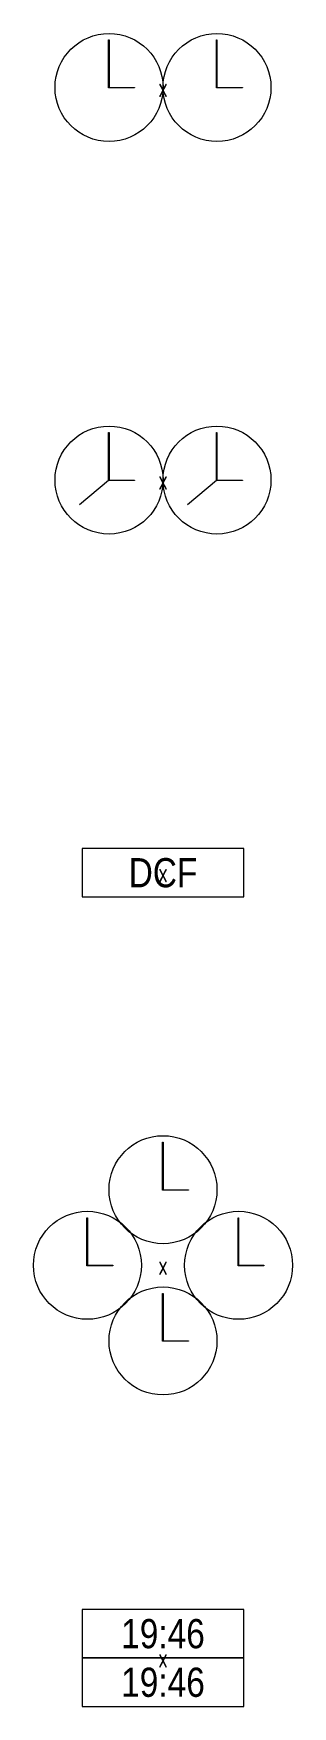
# Model space of a CAD drawing. Header units: metres. Extents: x -162 to 83385, y -62392 to -1971.
# Drawn here: x 78887 to 79559, y -30400 to -26062 of the extents above; entities that cross this region are included whole.
import ezdxf
from ezdxf.enums import TextEntityAlignment as Align

# ---------------------------------------------------------------- set-up
doc = ezdxf.new("R2010")
doc.units = ezdxf.units.M
doc.header["$LTSCALE"] = 0.5
for name, color, linetype, lineweight in [('ELIN_Attribut_01_Produkt_ID', 7, 'Continuous', 0), ('ELIN_Attribut_02_Stromkreis', 7, 'Continuous', 0), ('ELIN_Attribut_03_Verteilerbereich', 7, 'Continuous', 0), ('ELIN_Attribut_04_Montagehoehe', 7, 'Continuous', 0), ('ELIN_Attribut_05_Montageart', 7, 'Continuous', 0), ('ELIN_Attribut_06_Tuernummer', 7, 'Continuous', 0), ('ELIN_Attribut_07_Bemerkung', 7, 'Continuous', 0), ('ELIN_Attribut_08_Adresse', 7, 'Continuous', 0), ('ELIN_Attribut_10_AKZ1', 7, 'Continuous', 0), ('ELIN_Attribut_11_AKZ2', 7, 'Continuous', 0), ('ELIN_Attribut_12_Sonstiges1', 7, 'Continuous', 0), ('ELIN_Attribut_13_Sonstiges2', 7, 'Continuous', 0), ('ELIN_Attribut_14_Bauteil', 7, 'Continuous', 0), ('ELIN_Attribut_15_Ebene', 7, 'Continuous', 0), ('ELIN_Attribut_16_Raumnummer', 7, 'Continuous', 0), ('ELIN_Attribut_17_Raumname', 7, 'Continuous', 0), ('ELIN_Attribut_18_Montageabschnitt', 7, 'Continuous', 0), ('ELIN_Attribut_Basispunkt', 2, 'Continuous', 0), ('ELIN_Attribute_GEMOS', 11, 'Continuous', 0), ('ELIN_SWS_WA_Uhren', 7, 'Continuous', 0)]:
    doc.layers.add(name, color=color, linetype=linetype, lineweight=lineweight)
doc.layers.get('0').off()
doc.styles.add('ARIAL_N', font='ARIALN.TTF')
doc.styles.add('ELIN_Attribute', font='isocp.shx', dxfattribs={"width": 0.8})

# ---------------------------------------------------------------- blocks, each defined once
blk = doc.blocks.new('ELIN_SWS_ANALOGUHR_DOPPELS')
h = blk.add_hatch(color=0)
h.paths.add_polyline_path([(-141.4, -1), (-141.4, 123.2), (-140, 123.2), (-140, 0), (-74.2, 0), (-74.2, -1)])
h.paths.add_polyline_path([(205.8, -1), (138.6, -1), (138.6, 123.2), (140, 123.2), (140, 0), (205.8, 0)])
at = {"color": 0}
for p, q in [((-141.4, 123.2), (-140, 123.2)), ((-141.4, -1), (-141.4, 123.2)), ((-140, 123.2), (-140, 0)), ((138.6, 123.2), (140, 123.2)), ((138.6, -1), (138.6, 123.2)), ((140, 123.2), (140, 0)), ((-140, 0), (-74.2, 0)), ((-74.2, 0), (-74.2, -1)), ((140, 0), (205.8, 0)), ((205.8, 0), (205.8, -1)), ((-74.2, -1), (-141.4, -1)), ((205.8, -1), (138.6, -1))]:
    blk.add_line(p, q, dxfattribs=at)
for centre in [(-140, 0), (140, 0)]:
    blk.add_circle(centre, 140, dxfattribs=at)
at = {"layer": 'ELIN_Attribut_01_Produkt_ID', "style": 'ELIN_Attribute', "width": 0.8, "flags": 8}
blk.add_attdef('01_PRODUKT_ID', text='', height=150, dxfattribs=at).set_placement((0, -169.5, 0), align=Align.TOP_CENTER)
at = {"layer": 'ELIN_Attribut_02_Stromkreis', "style": 'ELIN_Attribute', "width": 0.8, "flags": 8}
blk.add_attdef('02_STROMKREIS', text='', height=150, dxfattribs=at).set_placement((0, 179.8, 0), align=Align.CENTER)
at = {"layer": 'ELIN_Attribut_03_Verteilerbereich', "style": 'ELIN_Attribute', "width": 0.8, "flags": 8}
blk.add_attdef('03_VERTEILERBEREICH', (198.4, -672.7, 0), '', height=125, dxfattribs=at)
at = {"layer": 'ELIN_Attribut_04_Montagehoehe', "style": 'ELIN_Attribute', "width": 0.8, "flags": 8}
blk.add_attdef('04_MONTAGEHOEHE', text='', height=125, dxfattribs=at).set_placement((-424.5, -54.7, 0), align=Align.RIGHT)
at = {"layer": 'ELIN_Attribut_05_Montageart', "style": 'ELIN_Attribute', "width": 0.8, "flags": 8}
blk.add_attdef('05_MONTAGEART', (400.3, -54.7, 0), '', height=125, dxfattribs=at)
at = {"layer": 'ELIN_Attribut_06_Tuernummer', "style": 'ELIN_Attribute', "width": 0.8, "flags": 8}
blk.add_attdef('06_TUERNUMMER', text='', height=125, dxfattribs=at).set_placement((-424.9, -254.7, 0), align=Align.RIGHT)
at = {"layer": 'ELIN_Attribut_07_Bemerkung', "style": 'ELIN_Attribute', "width": 0.8, "flags": 8}
blk.add_attdef('07_BEMERKUNG', (198.4, -844.5, 0), '', height=125, dxfattribs=at)
at = {"layer": 'ELIN_Attribut_08_Adresse', "style": 'ELIN_Attribute', "width": 0.8, "flags": 8}
blk.add_attdef('08_ADRESSE', (198.4, -1100.6, 0), '', height=125, dxfattribs=at)
at = {"layer": 'ELIN_Attribut_10_AKZ1', "style": 'ELIN_Attribute', "width": 0.8, "flags": 8}
blk.add_attdef('10_AKZ1', (195.8, -1466.6, 0), '', height=125, dxfattribs=at)
at = {"layer": 'ELIN_Attribut_11_AKZ2', "style": 'ELIN_Attribute', "width": 0.8, "flags": 8}
blk.add_attdef('11_AKZ2', (195.8, -1622.9, 0), '', height=125, dxfattribs=at)
at = {"layer": 'ELIN_Attribut_12_Sonstiges1', "style": 'ELIN_Attribute', "width": 0.8, "flags": 8}
blk.add_attdef('12_SONSTIGES1', (198.4, -2000.7, 0), '', height=125, dxfattribs=at)
at = {"layer": 'ELIN_Attribut_13_Sonstiges2', "style": 'ELIN_Attribute', "width": 0.8, "flags": 8}
blk.add_attdef('13_SONSTIGES2', (198.4, -2151.6, 0), '', height=125, dxfattribs=at)
at = {"layer": 'ELIN_Attribut_14_Bauteil', "style": 'ELIN_Attribute', "width": 0.8, "flags": 8}
blk.add_attdef('14_BAUTEIL', (198.4, -2971.1, 0), '', height=125, dxfattribs=at)
at = {"layer": 'ELIN_Attribut_15_Ebene', "style": 'ELIN_Attribute', "width": 0.8, "flags": 8}
blk.add_attdef('15_EBENE', (198.4, -3118.3, 0), '', height=125, dxfattribs=at)
at = {"layer": 'ELIN_Attribut_16_Raumnummer', "style": 'ELIN_Attribute', "width": 0.8, "flags": 8}
blk.add_attdef('16_RAUMNUMMER', (198.4, -3312.6, 0), '', height=125, dxfattribs=at)
at = {"layer": 'ELIN_Attribut_17_Raumname', "style": 'ELIN_Attribute', "width": 0.8, "flags": 8}
blk.add_attdef('17_RAUMNAME', (198.4, -3469.1, 0), '', height=125, dxfattribs=at)
at = {"layer": 'ELIN_Attribut_18_Montageabschnitt', "style": 'ELIN_Attribute', "width": 0.8, "flags": 8}
blk.add_attdef('18_MONTAGEABSCHNITT', (198.4, -3670.1, 0), '', height=125, dxfattribs=at)
at = {"layer": 'ELIN_Attribut_Basispunkt', "style": 'ELIN_Attribute', "width": 0.8, "flags": 8}
blk.add_attdef('Basispunkt', text='', height=50, dxfattribs=at).set_placement((0, 0), align=Align.MIDDLE)
at = {"layer": 'ELIN_Attribute_GEMOS', "style": 'ELIN_Attribute', "width": 0.6, "flags": 8}
for tag, p in [('G01_PRO02ID', (1620.5, 183.6)), ('G02_BEZEICHNUNG', (1620.5, -14.6, 0)), ('G03_DESCRIPTION', (1620.5, -204.4, 0)), ('G04_GEMOS-SYMBOL', (1623.8, -404.4, 0)), ('G05_GEMOS-TYP', (1623.8, -604.4, 0)), ('G06_ORTSKENNUNG', (1620.5, -804.4, 0)), ('G08_FREI1', (1620.5, -1004.4, 0)), ('G08_FREI2', (1620.5, -1204.4, 0))]:
    blk.add_attdef(tag, p, '', height=125, dxfattribs=at)
blk = doc.blocks.new('ELIN_SWS_ANALOGUHR_SEK_DOPPELS')
at = {"color": 0}
for p, q in [((-141.4, 123.2), (-140, 123.2)), ((-141.4, -1), (-141.4, 123.2)), ((-140, 123.2), (-140, 0)), ((138.6, 123.2), (140, 123.2)), ((138.6, -1), (138.6, 123.2)), ((140, 123.2), (140, 0)), ((-140, 0), (-74.2, 0)), ((-74.2, 0), (-74.2, -1)), ((140, 0), (205.8, 0)), ((205.8, 0), (205.8, -1)), ((-141.4, -1), (-216.6, -64.1)), ((-74.2, -1), (-141.4, -1)), ((138.6, -1), (63.4, -64.1)), ((205.8, -1), (138.6, -1))]:
    blk.add_line(p, q, dxfattribs=at)
for centre in [(-140, 0), (140, 0)]:
    blk.add_circle(centre, 140, dxfattribs=at)
at = {"layer": 'ELIN_Attribut_01_Produkt_ID', "style": 'ELIN_Attribute', "width": 0.8, "flags": 8}
blk.add_attdef('01_PRODUKT_ID', text='', height=150, dxfattribs=at).set_placement((0, -169.5, 0), align=Align.TOP_CENTER)
at = {"layer": 'ELIN_Attribut_02_Stromkreis', "style": 'ELIN_Attribute', "width": 0.8, "flags": 8}
blk.add_attdef('02_STROMKREIS', text='', height=150, dxfattribs=at).set_placement((0, 188.7, 0), align=Align.CENTER)
at = {"layer": 'ELIN_Attribut_03_Verteilerbereich', "style": 'ELIN_Attribute', "width": 0.8, "flags": 8}
blk.add_attdef('03_VERTEILERBEREICH', (198.4, -672.7, 0), '', height=125, dxfattribs=at)
at = {"layer": 'ELIN_Attribut_04_Montagehoehe', "style": 'ELIN_Attribute', "width": 0.8, "flags": 8}
blk.add_attdef('04_MONTAGEHOEHE', text='', height=125, dxfattribs=at).set_placement((-424.5, -54.7, 0), align=Align.RIGHT)
at = {"layer": 'ELIN_Attribut_05_Montageart', "style": 'ELIN_Attribute', "width": 0.8, "flags": 8}
blk.add_attdef('05_MONTAGEART', (400.3, -54.7, 0), '', height=125, dxfattribs=at)
at = {"layer": 'ELIN_Attribut_06_Tuernummer', "style": 'ELIN_Attribute', "width": 0.8, "flags": 8}
blk.add_attdef('06_TUERNUMMER', text='', height=125, dxfattribs=at).set_placement((-424.9, -254.7, 0), align=Align.RIGHT)
at = {"layer": 'ELIN_Attribut_07_Bemerkung', "style": 'ELIN_Attribute', "width": 0.8, "flags": 8}
blk.add_attdef('07_BEMERKUNG', (198.4, -844.5, 0), '', height=125, dxfattribs=at)
at = {"layer": 'ELIN_Attribut_08_Adresse', "style": 'ELIN_Attribute', "width": 0.8, "flags": 8}
blk.add_attdef('08_ADRESSE', (198.4, -1100.6, 0), '', height=125, dxfattribs=at)
at = {"layer": 'ELIN_Attribut_10_AKZ1', "style": 'ELIN_Attribute', "width": 0.8, "flags": 8}
blk.add_attdef('10_AKZ1', (195.8, -1466.6, 0), '', height=125, dxfattribs=at)
at = {"layer": 'ELIN_Attribut_11_AKZ2', "style": 'ELIN_Attribute', "width": 0.8, "flags": 8}
blk.add_attdef('11_AKZ2', (195.8, -1622.9, 0), '', height=125, dxfattribs=at)
at = {"layer": 'ELIN_Attribut_12_Sonstiges1', "style": 'ELIN_Attribute', "width": 0.8, "flags": 8}
blk.add_attdef('12_SONSTIGES1', (198.4, -2000.7, 0), '', height=125, dxfattribs=at)
at = {"layer": 'ELIN_Attribut_13_Sonstiges2', "style": 'ELIN_Attribute', "width": 0.8, "flags": 8}
blk.add_attdef('13_SONSTIGES2', (198.4, -2151.6, 0), '', height=125, dxfattribs=at)
at = {"layer": 'ELIN_Attribut_14_Bauteil', "style": 'ELIN_Attribute', "width": 0.8, "flags": 8}
blk.add_attdef('14_BAUTEIL', (198.4, -2971.1, 0), '', height=125, dxfattribs=at)
at = {"layer": 'ELIN_Attribut_15_Ebene', "style": 'ELIN_Attribute', "width": 0.8, "flags": 8}
blk.add_attdef('15_EBENE', (198.4, -3118.3, 0), '', height=125, dxfattribs=at)
at = {"layer": 'ELIN_Attribut_16_Raumnummer', "style": 'ELIN_Attribute', "width": 0.8, "flags": 8}
blk.add_attdef('16_RAUMNUMMER', (198.4, -3312.6, 0), '', height=125, dxfattribs=at)
at = {"layer": 'ELIN_Attribut_17_Raumname', "style": 'ELIN_Attribute', "width": 0.8, "flags": 8}
blk.add_attdef('17_RAUMNAME', (198.4, -3469.1, 0), '', height=125, dxfattribs=at)
at = {"layer": 'ELIN_Attribut_18_Montageabschnitt', "style": 'ELIN_Attribute', "width": 0.8, "flags": 8}
blk.add_attdef('18_MONTAGEABSCHNITT', (198.4, -3670.1, 0), '', height=125, dxfattribs=at)
at = {"layer": 'ELIN_Attribut_Basispunkt', "style": 'ELIN_Attribute', "width": 0.8, "flags": 8}
blk.add_attdef('Basispunkt', text='', height=50, dxfattribs=at).set_placement((0, 0), align=Align.MIDDLE)
at = {"layer": 'ELIN_Attribute_GEMOS', "style": 'ELIN_Attribute', "width": 0.6, "flags": 8}
for tag, p in [('G01_PRO02ID', (1620.5, 183.6)), ('G02_BEZEICHNUNG', (1620.5, -14.6, 0)), ('G03_DESCRIPTION', (1620.5, -204.4, 0)), ('G04_GEMOS-SYMBOL', (1623.8, -404.4, 0)), ('G05_GEMOS-TYP', (1623.8, -604.4, 0)), ('G06_ORTSKENNUNG', (1620.5, -804.4, 0)), ('G08_FREI1', (1620.5, -1004.4, 0)), ('G08_FREI2', (1620.5, -1204.4, 0))]:
    blk.add_attdef(tag, p, '', height=125, dxfattribs=at)
blk = doc.blocks.new('ELIN_SWS_DCF_EMPFAENGER')
at = {"color": 0}
for p, q in [((210, 63), (-210, 63)), ((-210, 63), (-210, -63)), ((210, -63), (210, 63)), ((-210, -63), (210, -63))]:
    blk.add_line(p, q, dxfattribs=at)
at = {"color": 0, "style": 'ARIAL_N'}
blk.add_text('DCF', height=75.6, dxfattribs=at).set_placement((0, 0), align=Align.MIDDLE)
at = {"layer": 'ELIN_Attribut_01_Produkt_ID', "style": 'ELIN_Attribute', "width": 0.8, "flags": 8}
blk.add_attdef('01_PRODUKT_ID', text='', height=150, dxfattribs=at).set_placement((0, -169.5, 0), align=Align.TOP_CENTER)
at = {"layer": 'ELIN_Attribut_02_Stromkreis', "style": 'ELIN_Attribute', "width": 0.8, "flags": 8}
blk.add_attdef('02_STROMKREIS', text='', height=150, dxfattribs=at).set_placement((0, 150, 0), align=Align.CENTER)
at = {"layer": 'ELIN_Attribut_03_Verteilerbereich', "style": 'ELIN_Attribute', "width": 0.8, "flags": 8}
blk.add_attdef('03_VERTEILERBEREICH', (198.4, -672.7, 0), '', height=125, dxfattribs=at)
at = {"layer": 'ELIN_Attribut_04_Montagehoehe', "style": 'ELIN_Attribute', "width": 0.8, "flags": 8}
blk.add_attdef('04_MONTAGEHOEHE', text='', height=125, dxfattribs=at).set_placement((-424.5, -54.7, 0), align=Align.RIGHT)
at = {"layer": 'ELIN_Attribut_05_Montageart', "style": 'ELIN_Attribute', "width": 0.8, "flags": 8}
blk.add_attdef('05_MONTAGEART', (400.3, -54.7, 0), '', height=125, dxfattribs=at)
at = {"layer": 'ELIN_Attribut_06_Tuernummer', "style": 'ELIN_Attribute', "width": 0.8, "flags": 8}
blk.add_attdef('06_TUERNUMMER', text='', height=125, dxfattribs=at).set_placement((-424.9, -254.7, 0), align=Align.RIGHT)
at = {"layer": 'ELIN_Attribut_07_Bemerkung', "style": 'ELIN_Attribute', "width": 0.8, "flags": 8}
blk.add_attdef('07_BEMERKUNG', (198.4, -844.5, 0), '', height=125, dxfattribs=at)
at = {"layer": 'ELIN_Attribut_08_Adresse', "style": 'ELIN_Attribute', "width": 0.8, "flags": 8}
blk.add_attdef('08_ADRESSE', (198.4, -1100.6, 0), '', height=125, dxfattribs=at)
at = {"layer": 'ELIN_Attribut_10_AKZ1', "style": 'ELIN_Attribute', "width": 0.8, "flags": 8}
blk.add_attdef('10_AKZ1', (195.8, -1466.6, 0), '', height=125, dxfattribs=at)
at = {"layer": 'ELIN_Attribut_11_AKZ2', "style": 'ELIN_Attribute', "width": 0.8, "flags": 8}
blk.add_attdef('11_AKZ2', (195.8, -1622.9, 0), '', height=125, dxfattribs=at)
at = {"layer": 'ELIN_Attribut_12_Sonstiges1', "style": 'ELIN_Attribute', "width": 0.8, "flags": 8}
blk.add_attdef('12_SONSTIGES1', (198.4, -2000.7, 0), '', height=125, dxfattribs=at)
at = {"layer": 'ELIN_Attribut_13_Sonstiges2', "style": 'ELIN_Attribute', "width": 0.8, "flags": 8}
blk.add_attdef('13_SONSTIGES2', (198.4, -2151.6, 0), '', height=125, dxfattribs=at)
at = {"layer": 'ELIN_Attribut_14_Bauteil', "style": 'ELIN_Attribute', "width": 0.8, "flags": 8}
blk.add_attdef('14_BAUTEIL', (198.4, -2971.1, 0), '', height=125, dxfattribs=at)
at = {"layer": 'ELIN_Attribut_15_Ebene', "style": 'ELIN_Attribute', "width": 0.8, "flags": 8}
blk.add_attdef('15_EBENE', (198.4, -3118.3, 0), '', height=125, dxfattribs=at)
at = {"layer": 'ELIN_Attribut_16_Raumnummer', "style": 'ELIN_Attribute', "width": 0.8, "flags": 8}
blk.add_attdef('16_RAUMNUMMER', (198.4, -3312.6, 0), '', height=125, dxfattribs=at)
at = {"layer": 'ELIN_Attribut_17_Raumname', "style": 'ELIN_Attribute', "width": 0.8, "flags": 8}
blk.add_attdef('17_RAUMNAME', (198.4, -3469.1, 0), '', height=125, dxfattribs=at)
at = {"layer": 'ELIN_Attribut_18_Montageabschnitt', "style": 'ELIN_Attribute', "width": 0.8, "flags": 8}
blk.add_attdef('18_MONTAGEABSCHNITT', (198.4, -3670.1, 0), '', height=125, dxfattribs=at)
at = {"layer": 'ELIN_Attribut_Basispunkt', "style": 'ELIN_Attribute', "width": 0.8, "flags": 8}
blk.add_attdef('Basispunkt', text='', height=50, dxfattribs=at).set_placement((0, 0), align=Align.MIDDLE)
at = {"layer": 'ELIN_Attribute_GEMOS', "style": 'ELIN_Attribute', "width": 0.6, "flags": 8}
for tag, p in [('G01_PRO02ID', (1620.5, 183.6)), ('G02_BEZEICHNUNG', (1620.5, -14.6, 0)), ('G03_DESCRIPTION', (1620.5, -204.4, 0)), ('G04_GEMOS-SYMBOL', (1623.8, -404.4, 0)), ('G05_GEMOS-TYP', (1623.8, -604.4, 0)), ('G06_ORTSKENNUNG', (1620.5, -804.4, 0)), ('G08_FREI1', (1620.5, -1004.4, 0)), ('G08_FREI2', (1620.5, -1204.4, 0))]:
    blk.add_attdef(tag, p, '', height=125, dxfattribs=at)
blk = doc.blocks.new('ELIN_SWS_SAEULENUHR')
h = blk.add_hatch(color=0)
h.paths.add_polyline_path([(-1.4, 195), (-1.4, 319.2), (0, 319.2), (0, 196), (65.8, 196), (65.8, 195)])
h.paths.add_polyline_path([(194.6, -1), (194.6, 123.2), (196, 123.2), (196, 0), (261.8, 0), (261.8, -1)])
h.paths.add_polyline_path([(-1.4, -197), (-1.4, -72.8), (0, -72.8), (0, -196), (65.8, -196), (65.8, -197)])
h.paths.add_polyline_path([(-197.4, -1), (-197.4, 123.2), (-196, 123.2), (-196, 0), (-130.2, 0), (-130.2, -1)])
at = {"color": 0}
for p, q in [((-1.4, 319.2), (0, 319.2)), ((-1.4, 195), (-1.4, 319.2)), ((0, 319.2), (0, 196)), ((65.8, 195), (-1.4, 195)), ((0, 196), (65.8, 196)), ((65.8, 196), (65.8, 195)), ((-197.4, 123.2), (-196, 123.2)), ((-197.4, -1), (-197.4, 123.2)), ((-196, 123.2), (-196, 0)), ((194.6, 123.2), (196, 123.2)), ((194.6, -1), (194.6, 123.2)), ((196, 123.2), (196, 0)), ((-196, 0), (-130.2, 0)), ((-130.2, 0), (-130.2, -1)), ((196, 0), (261.8, 0)), ((261.8, 0), (261.8, -1)), ((-130.2, -1), (-197.4, -1)), ((261.8, -1), (194.6, -1)), ((-1.4, -72.8), (0, -72.8)), ((-1.4, -197), (-1.4, -72.8)), ((0, -72.8), (0, -196)), ((65.8, -197), (-1.4, -197)), ((0, -196), (65.8, -196)), ((65.8, -196), (65.8, -197))]:
    blk.add_line(p, q, dxfattribs=at)
for centre in [(0, 196), (-196, 0), (196, 0), (0, -196)]:
    blk.add_circle(centre, 140, dxfattribs=at)
at = {"layer": 'ELIN_Attribut_01_Produkt_ID', "style": 'ELIN_Attribute', "width": 0.8, "flags": 8}
blk.add_attdef('01_PRODUKT_ID', text='', height=150, dxfattribs=at).set_placement((0, -419.6, 0), align=Align.TOP_CENTER)
at = {"layer": 'ELIN_Attribut_02_Stromkreis', "style": 'ELIN_Attribute', "width": 0.8, "flags": 8}
blk.add_attdef('02_STROMKREIS', text='', height=150, dxfattribs=at).set_placement((0, 413.1, 0), align=Align.CENTER)
at = {"layer": 'ELIN_Attribut_03_Verteilerbereich', "style": 'ELIN_Attribute', "width": 0.8, "flags": 8}
blk.add_attdef('03_VERTEILERBEREICH', (198.4, -922.8, 0), '', height=125, dxfattribs=at)
at = {"layer": 'ELIN_Attribut_04_Montagehoehe', "style": 'ELIN_Attribute', "width": 0.8, "flags": 8}
blk.add_attdef('04_MONTAGEHOEHE', text='', height=125, dxfattribs=at).set_placement((-424.5, -54.7, 0), align=Align.RIGHT)
at = {"layer": 'ELIN_Attribut_05_Montageart', "style": 'ELIN_Attribute', "width": 0.8, "flags": 8}
blk.add_attdef('05_MONTAGEART', (400.3, -54.7, 0), '', height=125, dxfattribs=at)
at = {"layer": 'ELIN_Attribut_06_Tuernummer', "style": 'ELIN_Attribute', "width": 0.8, "flags": 8}
blk.add_attdef('06_TUERNUMMER', text='', height=125, dxfattribs=at).set_placement((-424.9, -254.7, 0), align=Align.RIGHT)
at = {"layer": 'ELIN_Attribut_07_Bemerkung', "style": 'ELIN_Attribute', "width": 0.8, "flags": 8}
blk.add_attdef('07_BEMERKUNG', (198.4, -1094.7, 0), '', height=125, dxfattribs=at)
at = {"layer": 'ELIN_Attribut_08_Adresse', "style": 'ELIN_Attribute', "width": 0.8, "flags": 8}
blk.add_attdef('08_ADRESSE', (198.4, -1350.7, 0), '', height=125, dxfattribs=at)
at = {"layer": 'ELIN_Attribut_10_AKZ1', "style": 'ELIN_Attribute', "width": 0.8, "flags": 8}
blk.add_attdef('10_AKZ1', (195.8, -1716.8, 0), '', height=125, dxfattribs=at)
at = {"layer": 'ELIN_Attribut_11_AKZ2', "style": 'ELIN_Attribute', "width": 0.8, "flags": 8}
blk.add_attdef('11_AKZ2', (195.8, -1873.1, 0), '', height=125, dxfattribs=at)
at = {"layer": 'ELIN_Attribut_12_Sonstiges1', "style": 'ELIN_Attribute', "width": 0.8, "flags": 8}
blk.add_attdef('12_SONSTIGES1', (198.4, -2250.8, 0), '', height=125, dxfattribs=at)
at = {"layer": 'ELIN_Attribut_13_Sonstiges2', "style": 'ELIN_Attribute', "width": 0.8, "flags": 8}
blk.add_attdef('13_SONSTIGES2', (198.4, -2401.7, 0), '', height=125, dxfattribs=at)
at = {"layer": 'ELIN_Attribut_14_Bauteil', "style": 'ELIN_Attribute', "width": 0.8, "flags": 8}
blk.add_attdef('14_BAUTEIL', (198.4, -3221.2, 0), '', height=125, dxfattribs=at)
at = {"layer": 'ELIN_Attribut_15_Ebene', "style": 'ELIN_Attribute', "width": 0.8, "flags": 8}
blk.add_attdef('15_EBENE', (198.4, -3368.4, 0), '', height=125, dxfattribs=at)
at = {"layer": 'ELIN_Attribut_16_Raumnummer', "style": 'ELIN_Attribute', "width": 0.8, "flags": 8}
blk.add_attdef('16_RAUMNUMMER', (198.4, -3562.7, 0), '', height=125, dxfattribs=at)
at = {"layer": 'ELIN_Attribut_17_Raumname', "style": 'ELIN_Attribute', "width": 0.8, "flags": 8}
blk.add_attdef('17_RAUMNAME', (198.4, -3719.2, 0), '', height=125, dxfattribs=at)
at = {"layer": 'ELIN_Attribut_18_Montageabschnitt', "style": 'ELIN_Attribute', "width": 0.8, "flags": 8}
blk.add_attdef('18_MONTAGEABSCHNITT', (198.4, -3920.2, 0), '', height=125, dxfattribs=at)
at = {"layer": 'ELIN_Attribut_Basispunkt', "style": 'ELIN_Attribute', "width": 0.8, "flags": 8}
blk.add_attdef('Basispunkt', text='', height=50, dxfattribs=at).set_placement((0, 0), align=Align.MIDDLE)
at = {"layer": 'ELIN_Attribute_GEMOS', "style": 'ELIN_Attribute', "width": 0.6, "flags": 8}
for tag, p in [('G01_PRO02ID', (1620.5, 183.6)), ('G02_BEZEICHNUNG', (1620.5, -14.6, 0)), ('G03_DESCRIPTION', (1620.5, -204.4, 0)), ('G04_GEMOS-SYMBOL', (1623.8, -404.4, 0)), ('G05_GEMOS-TYP', (1623.8, -604.4, 0)), ('G06_ORTSKENNUNG', (1620.5, -804.4, 0)), ('G08_FREI1', (1620.5, -1004.4, 0)), ('G08_FREI2', (1620.5, -1204.4, 0))]:
    blk.add_attdef(tag, p, '', height=125, dxfattribs=at)
blk = doc.blocks.new('ELIN_SWS_DIGITALUHR_DOPPELS')
at = {"color": 0}
for p, q in [((210, 126), (-210, 126)), ((-210, 126), (-210, 0)), ((210, 0), (210, 126)), ((210, 0), (-210, 0)), ((-210, 0), (-210, -126)), ((-210, 0), (210, 0)), ((210, -126), (210, 0)), ((-210, -126), (210, -126))]:
    blk.add_line(p, q, dxfattribs=at)
at = {"color": 0, "style": 'ARIAL_N'}
for p in [(0, 63), (0, -63)]:
    blk.add_text('19:46', height=75.6, dxfattribs=at).set_placement(p, align=Align.MIDDLE)
at = {"layer": 'ELIN_Attribut_01_Produkt_ID', "style": 'ELIN_Attribute', "width": 0.8, "flags": 8}
blk.add_attdef('01_PRODUKT_ID', text='', height=150, dxfattribs=at).set_placement((0, -169.5, 0), align=Align.TOP_CENTER)
at = {"layer": 'ELIN_Attribut_02_Stromkreis', "style": 'ELIN_Attribute', "width": 0.8, "flags": 8}
blk.add_attdef('02_STROMKREIS', text='', height=150, dxfattribs=at).set_placement((0, 196.3, 0), align=Align.CENTER)
at = {"layer": 'ELIN_Attribut_03_Verteilerbereich', "style": 'ELIN_Attribute', "width": 0.8, "flags": 8}
blk.add_attdef('03_VERTEILERBEREICH', (198.4, -672.7, 0), '', height=125, dxfattribs=at)
at = {"layer": 'ELIN_Attribut_04_Montagehoehe', "style": 'ELIN_Attribute', "width": 0.8, "flags": 8}
blk.add_attdef('04_MONTAGEHOEHE', text='', height=125, dxfattribs=at).set_placement((-424.5, -54.7, 0), align=Align.RIGHT)
at = {"layer": 'ELIN_Attribut_05_Montageart', "style": 'ELIN_Attribute', "width": 0.8, "flags": 8}
blk.add_attdef('05_MONTAGEART', (400.3, -54.7, 0), '', height=125, dxfattribs=at)
at = {"layer": 'ELIN_Attribut_06_Tuernummer', "style": 'ELIN_Attribute', "width": 0.8, "flags": 8}
blk.add_attdef('06_TUERNUMMER', text='', height=125, dxfattribs=at).set_placement((-424.9, -254.7, 0), align=Align.RIGHT)
at = {"layer": 'ELIN_Attribut_07_Bemerkung', "style": 'ELIN_Attribute', "width": 0.8, "flags": 8}
blk.add_attdef('07_BEMERKUNG', (198.4, -844.5, 0), '', height=125, dxfattribs=at)
at = {"layer": 'ELIN_Attribut_08_Adresse', "style": 'ELIN_Attribute', "width": 0.8, "flags": 8}
blk.add_attdef('08_ADRESSE', (198.4, -1100.6, 0), '', height=125, dxfattribs=at)
at = {"layer": 'ELIN_Attribut_10_AKZ1', "style": 'ELIN_Attribute', "width": 0.8, "flags": 8}
blk.add_attdef('10_AKZ1', (195.8, -1466.6, 0), '', height=125, dxfattribs=at)
at = {"layer": 'ELIN_Attribut_11_AKZ2', "style": 'ELIN_Attribute', "width": 0.8, "flags": 8}
blk.add_attdef('11_AKZ2', (195.8, -1622.9, 0), '', height=125, dxfattribs=at)
at = {"layer": 'ELIN_Attribut_12_Sonstiges1', "style": 'ELIN_Attribute', "width": 0.8, "flags": 8}
blk.add_attdef('12_SONSTIGES1', (198.4, -2000.7, 0), '', height=125, dxfattribs=at)
at = {"layer": 'ELIN_Attribut_13_Sonstiges2', "style": 'ELIN_Attribute', "width": 0.8, "flags": 8}
blk.add_attdef('13_SONSTIGES2', (198.4, -2151.6, 0), '', height=125, dxfattribs=at)
at = {"layer": 'ELIN_Attribut_14_Bauteil', "style": 'ELIN_Attribute', "width": 0.8, "flags": 8}
blk.add_attdef('14_BAUTEIL', (198.4, -2971.1, 0), '', height=125, dxfattribs=at)
at = {"layer": 'ELIN_Attribut_15_Ebene', "style": 'ELIN_Attribute', "width": 0.8, "flags": 8}
blk.add_attdef('15_EBENE', (198.4, -3118.3, 0), '', height=125, dxfattribs=at)
at = {"layer": 'ELIN_Attribut_16_Raumnummer', "style": 'ELIN_Attribute', "width": 0.8, "flags": 8}
blk.add_attdef('16_RAUMNUMMER', (198.4, -3312.6, 0), '', height=125, dxfattribs=at)
at = {"layer": 'ELIN_Attribut_17_Raumname', "style": 'ELIN_Attribute', "width": 0.8, "flags": 8}
blk.add_attdef('17_RAUMNAME', (198.4, -3469.1, 0), '', height=125, dxfattribs=at)
at = {"layer": 'ELIN_Attribut_18_Montageabschnitt', "style": 'ELIN_Attribute', "width": 0.8, "flags": 8}
blk.add_attdef('18_MONTAGEABSCHNITT', (198.4, -3670.1, 0), '', height=125, dxfattribs=at)
at = {"layer": 'ELIN_Attribut_Basispunkt', "style": 'ELIN_Attribute', "width": 0.8, "flags": 8}
blk.add_attdef('Basispunkt', text='', height=50, dxfattribs=at).set_placement((0, 0), align=Align.MIDDLE)
at = {"layer": 'ELIN_Attribute_GEMOS', "style": 'ELIN_Attribute', "width": 0.6, "flags": 8}
for tag, p in [('G01_PRO02ID', (1620.5, 183.6)), ('G02_BEZEICHNUNG', (1620.5, -14.6, 0)), ('G03_DESCRIPTION', (1620.5, -204.4, 0)), ('G04_GEMOS-SYMBOL', (1623.8, -404.4, 0)), ('G05_GEMOS-TYP', (1623.8, -604.4, 0)), ('G06_ORTSKENNUNG', (1620.5, -804.4, 0)), ('G08_FREI1', (1620.5, -1004.4, 0)), ('G08_FREI2', (1620.5, -1204.4, 0))]:
    blk.add_attdef(tag, p, '', height=125, dxfattribs=at)

msp = doc.modelspace()

# ---------------------------------------------------------------- block references
at = {"layer": 'ELIN_SWS_WA_Uhren', "lineweight": 0}
ref = msp.add_blockref('ELIN_SWS_ANALOGUHR_DOPPELS', (79223.3, -26202.1), dxfattribs=at)
ref.add_attrib('Basispunkt', 'x', dxfattribs={"layer": 'ELIN_Attribut_Basispunkt', "height": 50, "style": 'ELIN_Attribute', "width": 0.8}).set_placement((79223.3, -26202.1), align=Align.MIDDLE)
ref = msp.add_blockref('ELIN_SWS_ANALOGUHR_SEK_DOPPELS', (79223.3, -27219.9), dxfattribs=at)
ref.add_attrib('Basispunkt', 'x', dxfattribs={"layer": 'ELIN_Attribut_Basispunkt', "height": 50, "style": 'ELIN_Attribute', "width": 0.8}).set_placement((79223.3, -27219.9), align=Align.MIDDLE)
ref = msp.add_blockref('ELIN_SWS_DCF_EMPFAENGER', (79223.3, -28237.8), dxfattribs=at)
ref.add_attrib('Basispunkt', 'x', dxfattribs={"layer": 'ELIN_Attribut_Basispunkt', "height": 50, "style": 'ELIN_Attribute', "width": 0.8}).set_placement((79223.3, -28237.8), align=Align.MIDDLE)
ref = msp.add_blockref('ELIN_SWS_SAEULENUHR', (79223.3, -29255.7), dxfattribs=at)
ref.add_attrib('Basispunkt', 'x', dxfattribs={"layer": 'ELIN_Attribut_Basispunkt', "height": 50, "style": 'ELIN_Attribute', "width": 0.8}).set_placement((79223.3, -29255.7), align=Align.MIDDLE)
ref = msp.add_blockref('ELIN_SWS_DIGITALUHR_DOPPELS', (79223.3, -30273.6), dxfattribs=at)
ref.add_attrib('Basispunkt', 'x', dxfattribs={"layer": 'ELIN_Attribut_Basispunkt', "height": 50, "style": 'ELIN_Attribute', "width": 0.8}).set_placement((79223.3, -30273.6), align=Align.MIDDLE)

doc.saveas('drawing.dxf')
